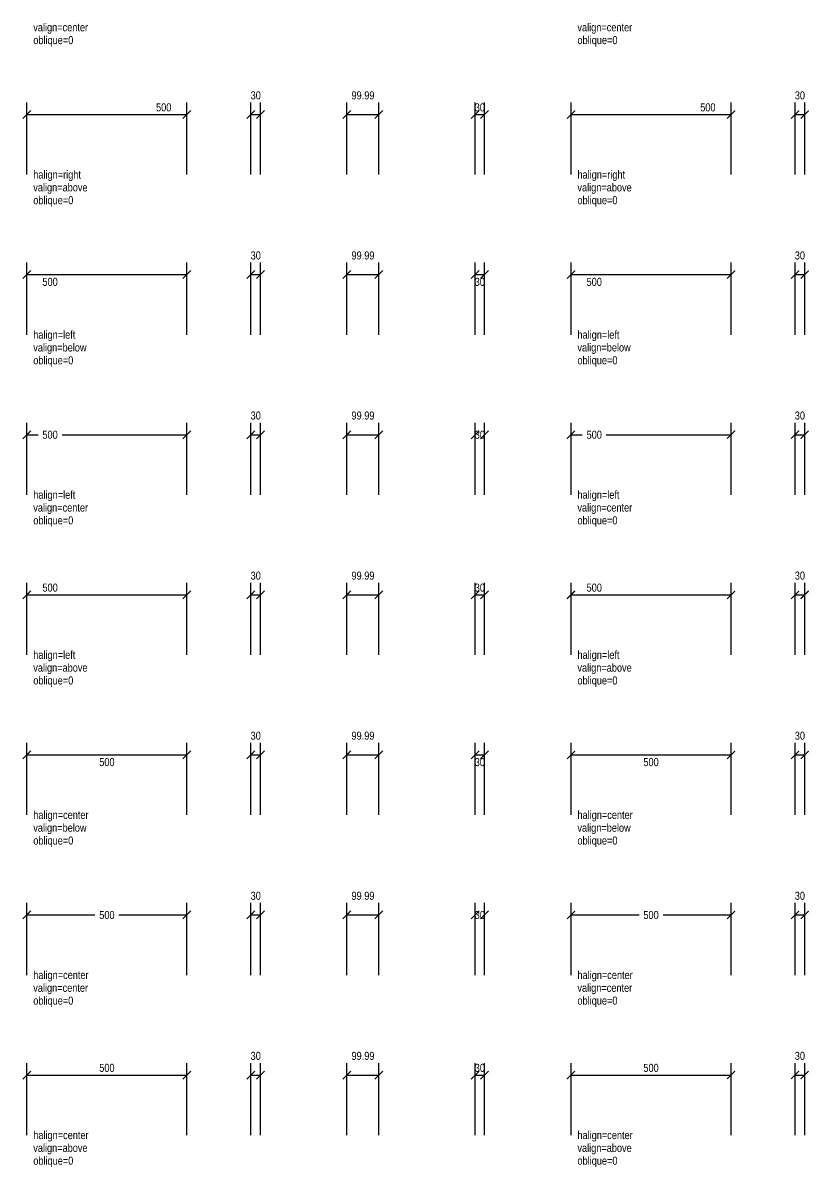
# Model space of a CAD drawing. Extents: x -0.4 to 49.5, y -0.9 to 73.6.
# Drawn here: x -0.12 to 24.44, y -0.88 to 34.86 of the extents above; entities that cross this region are included whole.
import ezdxf
from ezdxf.enums import TextEntityAlignment as Align

# ---------------------------------------------------------------- set-up
doc = ezdxf.new("R2010")
doc.units = 0
doc.styles.add('OpenSansCondensed-Light', font='OpenSansCondensed-Light.ttf')
doc.dimstyles.new('ARCHTICK', dxfattribs={"dimtxt": 0.25, "dimasz": 0.25, "dimexe": 0.375, "dimexo": 0.125, "dimgap": 0.1, "dimtad": 1, "dimlfac": 100, "dimzin": 12, "dimblk": 'ARCHTICK', "dimcen": 2.5, "dimazin": 3, "dimtfac": 0.5, "dimtmove": 0, "dimatfit": 3})
doc.dimstyles.new('TICK', dxfattribs={"dimtxt": 0.25, "dimasz": 0.25, "dimexe": 0.375, "dimexo": 0.125, "dimgap": 0.1, "dimtad": 1, "dimlfac": 100, "dimzin": 12, "dimtsz": 0.125, "dimcen": 2.5, "dimazin": 3, "dimtfac": 0.5, "dimtmove": 0, "dimatfit": 3})

# ---------------------------------------------------------------- blocks, each defined once
blk = doc.blocks.new('_OBLIQUE')
at = {"color": 0, "linetype": 'BYBLOCK'}
blk.add_line((-0.5, -0.5), (0.5, 0.5), dxfattribs=at)
blk = doc.blocks.new('*D1')
for p, q in [((0, 0.125), (0, 2.375)), ((5, 0.125), (5, 2.375)), ((0, 2), (5, 2))]:
    blk.add_line(p, q)
at = {"layer": 'Defpoints'}
for p in [(0, 2), (0, 0), (5, 0)]:
    blk.add_point(p, dxfattribs=at)
at = {"xscale": 0.25, "yscale": 0.25}
for p in [(0, 2), (5, 2)]:
    blk.add_blockref('_OBLIQUE', p, dxfattribs=at)
at = {"style": 'OpenSansCondensed-Light'}
blk.add_text('500', height=0.25, dxfattribs=at).set_placement((2.5, 2.225), align=Align.MIDDLE_CENTER)
blk = doc.blocks.new('*D2')
for p, q in [((7, 0.125), (7, 2.375)), ((7.3, 0.125), (7.3, 2.375)), ((7, 2), (7.3, 2))]:
    blk.add_line(p, q)
at = {"layer": 'Defpoints'}
for p in [(7, 2), (7, 0), (7.3, 0)]:
    blk.add_point(p, dxfattribs=at)
at = {"xscale": 0.25, "yscale": 0.25}
for p in [(7, 2), (7.3, 2)]:
    blk.add_blockref('_OBLIQUE', p, dxfattribs=at)
at = {"style": 'OpenSansCondensed-Light'}
blk.add_text('30', height=0.25, dxfattribs=at).set_placement((7.15, 2.6), align=Align.MIDDLE_CENTER)
blk = doc.blocks.new('*D3')
for p, q in [((10, 0.125), (10, 2.375)), ((10.9999, 0.125), (10.9999, 2.375)), ((10, 2), (10.9999, 2))]:
    blk.add_line(p, q)
at = {"layer": 'Defpoints'}
for p in [(10, 2), (10, 0), (10.9999, 0)]:
    blk.add_point(p, dxfattribs=at)
at = {"xscale": 0.25, "yscale": 0.25}
for p in [(10, 2), (10.9999, 2)]:
    blk.add_blockref('_OBLIQUE', p, dxfattribs=at)
at = {"style": 'OpenSansCondensed-Light'}
blk.add_text('99.99', height=0.25, dxfattribs=at).set_placement((10.49995, 2.6), align=Align.MIDDLE_CENTER)
blk = doc.blocks.new('*D4')
for p, q in [((14, 0.125), (14, 2.375)), ((14.3, 0.125), (14.3, 2.375)), ((14, 2), (14.3, 2))]:
    blk.add_line(p, q)
at = {"layer": 'Defpoints'}
for p in [(14, 2), (14, 0), (14.3, 0)]:
    blk.add_point(p, dxfattribs=at)
at = {"xscale": 0.25, "yscale": 0.25}
for p in [(14, 2), (14.3, 2)]:
    blk.add_blockref('_OBLIQUE', p, dxfattribs=at)
at = {"style": 'OpenSansCondensed-Light'}
blk.add_text('30', height=0.25, dxfattribs=at).set_placement((14.15, 2.225), align=Align.MIDDLE_CENTER)
blk = doc.blocks.new('*D5')
for p, q in [((0, 5.125), (0, 7.375)), ((5, 5.125), (5, 7.375)), ((0, 7), (2.125, 7)), ((2.875, 7), (5, 7))]:
    blk.add_line(p, q)
at = {"layer": 'Defpoints'}
for p in [(0, 7), (0, 5), (5, 5)]:
    blk.add_point(p, dxfattribs=at)
at = {"xscale": 0.25, "yscale": 0.25}
for p in [(0, 7), (5, 7)]:
    blk.add_blockref('_OBLIQUE', p, dxfattribs=at)
at = {"style": 'OpenSansCondensed-Light'}
blk.add_text('500', height=0.25, dxfattribs=at).set_placement((2.5, 7), align=Align.MIDDLE_CENTER)
blk = doc.blocks.new('*D6')
for p, q in [((7, 5.125), (7, 7.375)), ((7.3, 5.125), (7.3, 7.375)), ((7, 7), (7.3, 7))]:
    blk.add_line(p, q)
at = {"layer": 'Defpoints'}
for p in [(7, 7), (7, 5), (7.3, 5)]:
    blk.add_point(p, dxfattribs=at)
at = {"xscale": 0.25, "yscale": 0.25}
for p in [(7, 7), (7.3, 7)]:
    blk.add_blockref('_OBLIQUE', p, dxfattribs=at)
at = {"style": 'OpenSansCondensed-Light'}
blk.add_text('30', height=0.25, dxfattribs=at).set_placement((7.15, 7.6), align=Align.MIDDLE_CENTER)
blk = doc.blocks.new('*D7')
for p, q in [((10, 5.125), (10, 7.375)), ((10.9999, 5.125), (10.9999, 7.375)), ((10, 7), (10.9999, 7))]:
    blk.add_line(p, q)
at = {"layer": 'Defpoints'}
for p in [(10, 7), (10, 5), (10.9999, 5)]:
    blk.add_point(p, dxfattribs=at)
at = {"xscale": 0.25, "yscale": 0.25}
for p in [(10, 7), (10.9999, 7)]:
    blk.add_blockref('_OBLIQUE', p, dxfattribs=at)
at = {"style": 'OpenSansCondensed-Light'}
blk.add_text('99.99', height=0.25, dxfattribs=at).set_placement((10.49995, 7.6), align=Align.MIDDLE_CENTER)
blk = doc.blocks.new('*D8')
for p, q in [((14, 5.125), (14, 7.375)), ((14.3, 5.125), (14.3, 7.375))]:
    blk.add_line(p, q)
at = {"layer": 'Defpoints'}
for p in [(14, 7), (14, 5), (14.3, 5)]:
    blk.add_point(p, dxfattribs=at)
at = {"xscale": 0.25, "yscale": 0.25}
for p in [(14, 7), (14.3, 7)]:
    blk.add_blockref('_OBLIQUE', p, dxfattribs=at)
at = {"style": 'OpenSansCondensed-Light'}
blk.add_text('30', height=0.25, dxfattribs=at).set_placement((14.15, 7), align=Align.MIDDLE_CENTER)
blk = doc.blocks.new('*D9')
for p, q in [((0, 10.125), (0, 12.375)), ((5, 10.125), (5, 12.375)), ((0, 12), (5, 12))]:
    blk.add_line(p, q)
at = {"layer": 'Defpoints'}
for p in [(0, 12), (0, 10), (5, 10)]:
    blk.add_point(p, dxfattribs=at)
at = {"xscale": 0.25, "yscale": 0.25}
for p in [(0, 12), (5, 12)]:
    blk.add_blockref('_OBLIQUE', p, dxfattribs=at)
at = {"style": 'OpenSansCondensed-Light'}
blk.add_text('500', height=0.25, dxfattribs=at).set_placement((2.5, 11.775), align=Align.MIDDLE_CENTER)
blk = doc.blocks.new('*D10')
for p, q in [((7, 10.125), (7, 12.375)), ((7.3, 10.125), (7.3, 12.375)), ((7, 12), (7.3, 12))]:
    blk.add_line(p, q)
at = {"layer": 'Defpoints'}
for p in [(7, 12), (7, 10), (7.3, 10)]:
    blk.add_point(p, dxfattribs=at)
at = {"xscale": 0.25, "yscale": 0.25}
for p in [(7, 12), (7.3, 12)]:
    blk.add_blockref('_OBLIQUE', p, dxfattribs=at)
at = {"style": 'OpenSansCondensed-Light'}
blk.add_text('30', height=0.25, dxfattribs=at).set_placement((7.15, 12.6), align=Align.MIDDLE_CENTER)
blk = doc.blocks.new('*D11')
for p, q in [((10, 10.125), (10, 12.375)), ((10.9999, 10.125), (10.9999, 12.375)), ((10, 12), (10.9999, 12))]:
    blk.add_line(p, q)
at = {"layer": 'Defpoints'}
for p in [(10, 12), (10, 10), (10.9999, 10)]:
    blk.add_point(p, dxfattribs=at)
at = {"xscale": 0.25, "yscale": 0.25}
for p in [(10, 12), (10.9999, 12)]:
    blk.add_blockref('_OBLIQUE', p, dxfattribs=at)
at = {"style": 'OpenSansCondensed-Light'}
blk.add_text('99.99', height=0.25, dxfattribs=at).set_placement((10.49995, 12.6), align=Align.MIDDLE_CENTER)
blk = doc.blocks.new('*D12')
for p, q in [((14, 10.125), (14, 12.375)), ((14.3, 10.125), (14.3, 12.375)), ((14, 12), (14.3, 12))]:
    blk.add_line(p, q)
at = {"layer": 'Defpoints'}
for p in [(14, 12), (14, 10), (14.3, 10)]:
    blk.add_point(p, dxfattribs=at)
at = {"xscale": 0.25, "yscale": 0.25}
for p in [(14, 12), (14.3, 12)]:
    blk.add_blockref('_OBLIQUE', p, dxfattribs=at)
at = {"style": 'OpenSansCondensed-Light'}
blk.add_text('30', height=0.25, dxfattribs=at).set_placement((14.15, 11.775), align=Align.MIDDLE_CENTER)
blk = doc.blocks.new('*D13')
for p, q in [((0, 15.125), (0, 17.375)), ((5, 15.125), (5, 17.375)), ((0, 17), (5, 17))]:
    blk.add_line(p, q)
at = {"layer": 'Defpoints'}
for p in [(0, 17), (0, 15), (5, 15)]:
    blk.add_point(p, dxfattribs=at)
at = {"xscale": 0.25, "yscale": 0.25}
for p in [(0, 17), (5, 17)]:
    blk.add_blockref('_OBLIQUE', p, dxfattribs=at)
at = {"style": 'OpenSansCondensed-Light'}
blk.add_text('500', height=0.25, dxfattribs=at).set_placement((0.725, 17.225), align=Align.MIDDLE_CENTER)
blk = doc.blocks.new('*D14')
for p, q in [((7, 15.125), (7, 17.375)), ((7.3, 15.125), (7.3, 17.375)), ((7, 17), (7.3, 17))]:
    blk.add_line(p, q)
at = {"layer": 'Defpoints'}
for p in [(7, 17), (7, 15), (7.3, 15)]:
    blk.add_point(p, dxfattribs=at)
at = {"xscale": 0.25, "yscale": 0.25}
for p in [(7, 17), (7.3, 17)]:
    blk.add_blockref('_OBLIQUE', p, dxfattribs=at)
at = {"style": 'OpenSansCondensed-Light'}
blk.add_text('30', height=0.25, dxfattribs=at).set_placement((7.15, 17.6), align=Align.MIDDLE_CENTER)
blk = doc.blocks.new('*D15')
for p, q in [((10, 15.125), (10, 17.375)), ((10.9999, 15.125), (10.9999, 17.375)), ((10, 17), (10.9999, 17))]:
    blk.add_line(p, q)
at = {"layer": 'Defpoints'}
for p in [(10, 17), (10, 15), (10.9999, 15)]:
    blk.add_point(p, dxfattribs=at)
at = {"xscale": 0.25, "yscale": 0.25}
for p in [(10, 17), (10.9999, 17)]:
    blk.add_blockref('_OBLIQUE', p, dxfattribs=at)
at = {"style": 'OpenSansCondensed-Light'}
blk.add_text('99.99', height=0.25, dxfattribs=at).set_placement((10.49995, 17.6), align=Align.MIDDLE_CENTER)
blk = doc.blocks.new('*D16')
for p, q in [((14, 15.125), (14, 17.375)), ((14.3, 15.125), (14.3, 17.375)), ((14, 17), (14.3, 17))]:
    blk.add_line(p, q)
at = {"layer": 'Defpoints'}
for p in [(14, 17), (14, 15), (14.3, 15)]:
    blk.add_point(p, dxfattribs=at)
at = {"xscale": 0.25, "yscale": 0.25}
for p in [(14, 17), (14.3, 17)]:
    blk.add_blockref('_OBLIQUE', p, dxfattribs=at)
at = {"style": 'OpenSansCondensed-Light'}
blk.add_text('30', height=0.25, dxfattribs=at).set_placement((14.15, 17.225), align=Align.MIDDLE_CENTER)
blk = doc.blocks.new('*D17')
for p, q in [((0, 20.125), (0, 22.375)), ((5, 20.125), (5, 22.375)), ((0, 22), (0.35, 22)), ((1.1, 22), (5, 22))]:
    blk.add_line(p, q)
at = {"layer": 'Defpoints'}
for p in [(0, 22), (0, 20), (5, 20)]:
    blk.add_point(p, dxfattribs=at)
at = {"xscale": 0.25, "yscale": 0.25}
for p in [(0, 22), (5, 22)]:
    blk.add_blockref('_OBLIQUE', p, dxfattribs=at)
at = {"style": 'OpenSansCondensed-Light'}
blk.add_text('500', height=0.25, dxfattribs=at).set_placement((0.725, 22), align=Align.MIDDLE_CENTER)
blk = doc.blocks.new('*D18')
for p, q in [((7, 20.125), (7, 22.375)), ((7.3, 20.125), (7.3, 22.375)), ((7, 22), (7.3, 22))]:
    blk.add_line(p, q)
at = {"layer": 'Defpoints'}
for p in [(7, 22), (7, 20), (7.3, 20)]:
    blk.add_point(p, dxfattribs=at)
at = {"xscale": 0.25, "yscale": 0.25}
for p in [(7, 22), (7.3, 22)]:
    blk.add_blockref('_OBLIQUE', p, dxfattribs=at)
at = {"style": 'OpenSansCondensed-Light'}
blk.add_text('30', height=0.25, dxfattribs=at).set_placement((7.15, 22.6), align=Align.MIDDLE_CENTER)
blk = doc.blocks.new('*D19')
for p, q in [((10, 20.125), (10, 22.375)), ((10.9999, 20.125), (10.9999, 22.375)), ((10, 22), (10.9999, 22))]:
    blk.add_line(p, q)
at = {"layer": 'Defpoints'}
for p in [(10, 22), (10, 20), (10.9999, 20)]:
    blk.add_point(p, dxfattribs=at)
at = {"xscale": 0.25, "yscale": 0.25}
for p in [(10, 22), (10.9999, 22)]:
    blk.add_blockref('_OBLIQUE', p, dxfattribs=at)
at = {"style": 'OpenSansCondensed-Light'}
blk.add_text('99.99', height=0.25, dxfattribs=at).set_placement((10.49995, 22.6), align=Align.MIDDLE_CENTER)
blk = doc.blocks.new('*D20')
for p, q in [((14, 20.125), (14, 22.375)), ((14.3, 20.125), (14.3, 22.375))]:
    blk.add_line(p, q)
at = {"layer": 'Defpoints'}
for p in [(14, 22), (14, 20), (14.3, 20)]:
    blk.add_point(p, dxfattribs=at)
at = {"xscale": 0.25, "yscale": 0.25}
for p in [(14, 22), (14.3, 22)]:
    blk.add_blockref('_OBLIQUE', p, dxfattribs=at)
at = {"style": 'OpenSansCondensed-Light'}
blk.add_text('30', height=0.25, dxfattribs=at).set_placement((14.15, 22), align=Align.MIDDLE_CENTER)
blk = doc.blocks.new('*D21')
for p, q in [((0, 25.125), (0, 27.375)), ((5, 25.125), (5, 27.375)), ((0, 27), (5, 27))]:
    blk.add_line(p, q)
at = {"layer": 'Defpoints'}
for p in [(0, 27), (0, 25), (5, 25)]:
    blk.add_point(p, dxfattribs=at)
at = {"xscale": 0.25, "yscale": 0.25}
for p in [(0, 27), (5, 27)]:
    blk.add_blockref('_OBLIQUE', p, dxfattribs=at)
at = {"style": 'OpenSansCondensed-Light'}
blk.add_text('500', height=0.25, dxfattribs=at).set_placement((0.725, 26.775), align=Align.MIDDLE_CENTER)
blk = doc.blocks.new('*D22')
for p, q in [((7, 25.125), (7, 27.375)), ((7.3, 25.125), (7.3, 27.375)), ((7, 27), (7.3, 27))]:
    blk.add_line(p, q)
at = {"layer": 'Defpoints'}
for p in [(7, 27), (7, 25), (7.3, 25)]:
    blk.add_point(p, dxfattribs=at)
at = {"xscale": 0.25, "yscale": 0.25}
for p in [(7, 27), (7.3, 27)]:
    blk.add_blockref('_OBLIQUE', p, dxfattribs=at)
at = {"style": 'OpenSansCondensed-Light'}
blk.add_text('30', height=0.25, dxfattribs=at).set_placement((7.15, 27.6), align=Align.MIDDLE_CENTER)
blk = doc.blocks.new('*D23')
for p, q in [((10, 25.125), (10, 27.375)), ((10.9999, 25.125), (10.9999, 27.375)), ((10, 27), (10.9999, 27))]:
    blk.add_line(p, q)
at = {"layer": 'Defpoints'}
for p in [(10, 27), (10, 25), (10.9999, 25)]:
    blk.add_point(p, dxfattribs=at)
at = {"xscale": 0.25, "yscale": 0.25}
for p in [(10, 27), (10.9999, 27)]:
    blk.add_blockref('_OBLIQUE', p, dxfattribs=at)
at = {"style": 'OpenSansCondensed-Light'}
blk.add_text('99.99', height=0.25, dxfattribs=at).set_placement((10.49995, 27.6), align=Align.MIDDLE_CENTER)
blk = doc.blocks.new('*D24')
for p, q in [((14, 25.125), (14, 27.375)), ((14.3, 25.125), (14.3, 27.375)), ((14, 27), (14.3, 27))]:
    blk.add_line(p, q)
at = {"layer": 'Defpoints'}
for p in [(14, 27), (14, 25), (14.3, 25)]:
    blk.add_point(p, dxfattribs=at)
at = {"xscale": 0.25, "yscale": 0.25}
for p in [(14, 27), (14.3, 27)]:
    blk.add_blockref('_OBLIQUE', p, dxfattribs=at)
at = {"style": 'OpenSansCondensed-Light'}
blk.add_text('30', height=0.25, dxfattribs=at).set_placement((14.15, 26.775), align=Align.MIDDLE_CENTER)
blk = doc.blocks.new('*D25')
for p, q in [((0, 30.125), (0, 32.375)), ((5, 30.125), (5, 32.375)), ((0, 32), (5, 32))]:
    blk.add_line(p, q)
at = {"layer": 'Defpoints'}
for p in [(0, 32), (0, 30), (5, 30)]:
    blk.add_point(p, dxfattribs=at)
at = {"xscale": 0.25, "yscale": 0.25}
for p in [(0, 32), (5, 32)]:
    blk.add_blockref('_OBLIQUE', p, dxfattribs=at)
at = {"style": 'OpenSansCondensed-Light'}
blk.add_text('500', height=0.25, dxfattribs=at).set_placement((4.275, 32.225), align=Align.MIDDLE_CENTER)
blk = doc.blocks.new('*D26')
for p, q in [((7, 30.125), (7, 32.375)), ((7.3, 30.125), (7.3, 32.375)), ((7, 32), (7.3, 32))]:
    blk.add_line(p, q)
at = {"layer": 'Defpoints'}
for p in [(7, 32), (7, 30), (7.3, 30)]:
    blk.add_point(p, dxfattribs=at)
at = {"xscale": 0.25, "yscale": 0.25}
for p in [(7, 32), (7.3, 32)]:
    blk.add_blockref('_OBLIQUE', p, dxfattribs=at)
at = {"style": 'OpenSansCondensed-Light'}
blk.add_text('30', height=0.25, dxfattribs=at).set_placement((7.15, 32.6), align=Align.MIDDLE_CENTER)
blk = doc.blocks.new('*D27')
for p, q in [((10, 30.125), (10, 32.375)), ((10.9999, 30.125), (10.9999, 32.375)), ((10, 32), (10.9999, 32))]:
    blk.add_line(p, q)
at = {"layer": 'Defpoints'}
for p in [(10, 32), (10, 30), (10.9999, 30)]:
    blk.add_point(p, dxfattribs=at)
at = {"xscale": 0.25, "yscale": 0.25}
for p in [(10, 32), (10.9999, 32)]:
    blk.add_blockref('_OBLIQUE', p, dxfattribs=at)
at = {"style": 'OpenSansCondensed-Light'}
blk.add_text('99.99', height=0.25, dxfattribs=at).set_placement((10.49995, 32.6), align=Align.MIDDLE_CENTER)
blk = doc.blocks.new('*D28')
for p, q in [((14, 30.125), (14, 32.375)), ((14.3, 30.125), (14.3, 32.375)), ((14, 32), (14.3, 32))]:
    blk.add_line(p, q)
at = {"layer": 'Defpoints'}
for p in [(14, 32), (14, 30), (14.3, 30)]:
    blk.add_point(p, dxfattribs=at)
at = {"xscale": 0.25, "yscale": 0.25}
for p in [(14, 32), (14.3, 32)]:
    blk.add_blockref('_OBLIQUE', p, dxfattribs=at)
at = {"style": 'OpenSansCondensed-Light'}
blk.add_text('30', height=0.25, dxfattribs=at).set_placement((14.15, 32.225), align=Align.MIDDLE_CENTER)
blk = doc.blocks.new('_ARCHTICK')
at = {"color": 0, "linetype": 'BYBLOCK', "const_width": 0.15}
blk.add_lwpolyline([(-0.5, -0.5), (0.5, 0.5)], dxfattribs=at)
blk = doc.blocks.new('*D61')
for p, q in [((17, 0.125), (17, 2.375)), ((22, 0.125), (22, 2.375)), ((17, 2), (22, 2))]:
    blk.add_line(p, q)
at = {"layer": 'Defpoints'}
for p in [(17, 2), (17, 0), (22, 0)]:
    blk.add_point(p, dxfattribs=at)
at = {"xscale": 0.25, "yscale": 0.25, "rotation": 180}
blk.add_blockref('_ARCHTICK', (17, 2), dxfattribs=at)
at = {"xscale": 0.25, "yscale": 0.25}
blk.add_blockref('_ARCHTICK', (22, 2), dxfattribs=at)
at = {"style": 'OpenSansCondensed-Light'}
blk.add_text('500', height=0.25, dxfattribs=at).set_placement((19.5, 2.225), align=Align.MIDDLE_CENTER)
blk = doc.blocks.new('*D62')
for p, q in [((24, 0.125), (24, 2.375)), ((24.3, 0.125), (24.3, 2.375)), ((24, 2), (24.3, 2))]:
    blk.add_line(p, q)
at = {"layer": 'Defpoints'}
for p in [(24, 2), (24, 0), (24.3, 0)]:
    blk.add_point(p, dxfattribs=at)
at = {"xscale": 0.25, "yscale": 0.25}
blk.add_blockref('_ARCHTICK', (24, 2), dxfattribs=at)
at = {"xscale": 0.25, "yscale": 0.25, "rotation": 180}
blk.add_blockref('_ARCHTICK', (24.3, 2), dxfattribs=at)
at = {"style": 'OpenSansCondensed-Light'}
blk.add_text('30', height=0.25, dxfattribs=at).set_placement((24.15, 2.6), align=Align.MIDDLE_CENTER)
blk = doc.blocks.new('*D65')
for p, q in [((17, 5.125), (17, 7.375)), ((22, 5.125), (22, 7.375)), ((17, 7), (19.125, 7)), ((19.875, 7), (22, 7))]:
    blk.add_line(p, q)
at = {"layer": 'Defpoints'}
for p in [(17, 7), (17, 5), (22, 5)]:
    blk.add_point(p, dxfattribs=at)
at = {"xscale": 0.25, "yscale": 0.25, "rotation": 180}
blk.add_blockref('_ARCHTICK', (17, 7), dxfattribs=at)
at = {"xscale": 0.25, "yscale": 0.25}
blk.add_blockref('_ARCHTICK', (22, 7), dxfattribs=at)
at = {"style": 'OpenSansCondensed-Light'}
blk.add_text('500', height=0.25, dxfattribs=at).set_placement((19.5, 7), align=Align.MIDDLE_CENTER)
blk = doc.blocks.new('*D66')
for p, q in [((24, 5.125), (24, 7.375)), ((24.3, 5.125), (24.3, 7.375)), ((24, 7), (24.3, 7))]:
    blk.add_line(p, q)
at = {"layer": 'Defpoints'}
for p in [(24, 7), (24, 5), (24.3, 5)]:
    blk.add_point(p, dxfattribs=at)
at = {"xscale": 0.25, "yscale": 0.25}
blk.add_blockref('_ARCHTICK', (24, 7), dxfattribs=at)
at = {"xscale": 0.25, "yscale": 0.25, "rotation": 180}
blk.add_blockref('_ARCHTICK', (24.3, 7), dxfattribs=at)
at = {"style": 'OpenSansCondensed-Light'}
blk.add_text('30', height=0.25, dxfattribs=at).set_placement((24.15, 7.6), align=Align.MIDDLE_CENTER)
blk = doc.blocks.new('*D69')
for p, q in [((17, 10.125), (17, 12.375)), ((22, 10.125), (22, 12.375)), ((17, 12), (22, 12))]:
    blk.add_line(p, q)
at = {"layer": 'Defpoints'}
for p in [(17, 12), (17, 10), (22, 10)]:
    blk.add_point(p, dxfattribs=at)
at = {"xscale": 0.25, "yscale": 0.25, "rotation": 180}
blk.add_blockref('_ARCHTICK', (17, 12), dxfattribs=at)
at = {"xscale": 0.25, "yscale": 0.25}
blk.add_blockref('_ARCHTICK', (22, 12), dxfattribs=at)
at = {"style": 'OpenSansCondensed-Light'}
blk.add_text('500', height=0.25, dxfattribs=at).set_placement((19.5, 11.775), align=Align.MIDDLE_CENTER)
blk = doc.blocks.new('*D70')
for p, q in [((24, 10.125), (24, 12.375)), ((24.3, 10.125), (24.3, 12.375)), ((24, 12), (24.3, 12))]:
    blk.add_line(p, q)
at = {"layer": 'Defpoints'}
for p in [(24, 12), (24, 10), (24.3, 10)]:
    blk.add_point(p, dxfattribs=at)
at = {"xscale": 0.25, "yscale": 0.25}
blk.add_blockref('_ARCHTICK', (24, 12), dxfattribs=at)
at = {"xscale": 0.25, "yscale": 0.25, "rotation": 180}
blk.add_blockref('_ARCHTICK', (24.3, 12), dxfattribs=at)
at = {"style": 'OpenSansCondensed-Light'}
blk.add_text('30', height=0.25, dxfattribs=at).set_placement((24.15, 12.6), align=Align.MIDDLE_CENTER)
blk = doc.blocks.new('*D73')
for p, q in [((17, 15.125), (17, 17.375)), ((22, 15.125), (22, 17.375)), ((17, 17), (22, 17))]:
    blk.add_line(p, q)
at = {"layer": 'Defpoints'}
for p in [(17, 17), (17, 15), (22, 15)]:
    blk.add_point(p, dxfattribs=at)
at = {"xscale": 0.25, "yscale": 0.25, "rotation": 180}
blk.add_blockref('_ARCHTICK', (17, 17), dxfattribs=at)
at = {"xscale": 0.25, "yscale": 0.25}
blk.add_blockref('_ARCHTICK', (22, 17), dxfattribs=at)
at = {"style": 'OpenSansCondensed-Light'}
blk.add_text('500', height=0.25, dxfattribs=at).set_placement((17.725, 17.225), align=Align.MIDDLE_CENTER)
blk = doc.blocks.new('*D74')
for p, q in [((24, 15.125), (24, 17.375)), ((24.3, 15.125), (24.3, 17.375)), ((24, 17), (24.3, 17))]:
    blk.add_line(p, q)
at = {"layer": 'Defpoints'}
for p in [(24, 17), (24, 15), (24.3, 15)]:
    blk.add_point(p, dxfattribs=at)
at = {"xscale": 0.25, "yscale": 0.25}
blk.add_blockref('_ARCHTICK', (24, 17), dxfattribs=at)
at = {"xscale": 0.25, "yscale": 0.25, "rotation": 180}
blk.add_blockref('_ARCHTICK', (24.3, 17), dxfattribs=at)
at = {"style": 'OpenSansCondensed-Light'}
blk.add_text('30', height=0.25, dxfattribs=at).set_placement((24.15, 17.6), align=Align.MIDDLE_CENTER)
blk = doc.blocks.new('*D77')
for p, q in [((17, 20.125), (17, 22.375)), ((22, 20.125), (22, 22.375)), ((17, 22), (17.35, 22)), ((18.1, 22), (22, 22))]:
    blk.add_line(p, q)
at = {"layer": 'Defpoints'}
for p in [(17, 22), (17, 20), (22, 20)]:
    blk.add_point(p, dxfattribs=at)
at = {"xscale": 0.25, "yscale": 0.25, "rotation": 180}
blk.add_blockref('_ARCHTICK', (17, 22), dxfattribs=at)
at = {"xscale": 0.25, "yscale": 0.25}
blk.add_blockref('_ARCHTICK', (22, 22), dxfattribs=at)
at = {"style": 'OpenSansCondensed-Light'}
blk.add_text('500', height=0.25, dxfattribs=at).set_placement((17.725, 22), align=Align.MIDDLE_CENTER)
blk = doc.blocks.new('*D78')
for p, q in [((24, 20.125), (24, 22.375)), ((24.3, 20.125), (24.3, 22.375)), ((24, 22), (24.3, 22))]:
    blk.add_line(p, q)
at = {"layer": 'Defpoints'}
for p in [(24, 22), (24, 20), (24.3, 20)]:
    blk.add_point(p, dxfattribs=at)
at = {"xscale": 0.25, "yscale": 0.25}
blk.add_blockref('_ARCHTICK', (24, 22), dxfattribs=at)
at = {"xscale": 0.25, "yscale": 0.25, "rotation": 180}
blk.add_blockref('_ARCHTICK', (24.3, 22), dxfattribs=at)
at = {"style": 'OpenSansCondensed-Light'}
blk.add_text('30', height=0.25, dxfattribs=at).set_placement((24.15, 22.6), align=Align.MIDDLE_CENTER)
blk = doc.blocks.new('*D81')
for p, q in [((17, 25.125), (17, 27.375)), ((22, 25.125), (22, 27.375)), ((17, 27), (22, 27))]:
    blk.add_line(p, q)
at = {"layer": 'Defpoints'}
for p in [(17, 27), (17, 25), (22, 25)]:
    blk.add_point(p, dxfattribs=at)
at = {"xscale": 0.25, "yscale": 0.25, "rotation": 180}
blk.add_blockref('_ARCHTICK', (17, 27), dxfattribs=at)
at = {"xscale": 0.25, "yscale": 0.25}
blk.add_blockref('_ARCHTICK', (22, 27), dxfattribs=at)
at = {"style": 'OpenSansCondensed-Light'}
blk.add_text('500', height=0.25, dxfattribs=at).set_placement((17.725, 26.775), align=Align.MIDDLE_CENTER)
blk = doc.blocks.new('*D82')
for p, q in [((24, 25.125), (24, 27.375)), ((24.3, 25.125), (24.3, 27.375)), ((24, 27), (24.3, 27))]:
    blk.add_line(p, q)
at = {"layer": 'Defpoints'}
for p in [(24, 27), (24, 25), (24.3, 25)]:
    blk.add_point(p, dxfattribs=at)
at = {"xscale": 0.25, "yscale": 0.25}
blk.add_blockref('_ARCHTICK', (24, 27), dxfattribs=at)
at = {"xscale": 0.25, "yscale": 0.25, "rotation": 180}
blk.add_blockref('_ARCHTICK', (24.3, 27), dxfattribs=at)
at = {"style": 'OpenSansCondensed-Light'}
blk.add_text('30', height=0.25, dxfattribs=at).set_placement((24.15, 27.6), align=Align.MIDDLE_CENTER)
blk = doc.blocks.new('*D85')
for p, q in [((17, 30.125), (17, 32.375)), ((22, 30.125), (22, 32.375)), ((17, 32), (22, 32))]:
    blk.add_line(p, q)
at = {"layer": 'Defpoints'}
for p in [(17, 32), (17, 30), (22, 30)]:
    blk.add_point(p, dxfattribs=at)
at = {"xscale": 0.25, "yscale": 0.25, "rotation": 180}
blk.add_blockref('_ARCHTICK', (17, 32), dxfattribs=at)
at = {"xscale": 0.25, "yscale": 0.25}
blk.add_blockref('_ARCHTICK', (22, 32), dxfattribs=at)
at = {"style": 'OpenSansCondensed-Light'}
blk.add_text('500', height=0.25, dxfattribs=at).set_placement((21.275, 32.225), align=Align.MIDDLE_CENTER)
blk = doc.blocks.new('*D86')
for p, q in [((24, 30.125), (24, 32.375)), ((24.3, 30.125), (24.3, 32.375)), ((24, 32), (24.3, 32))]:
    blk.add_line(p, q)
at = {"layer": 'Defpoints'}
for p in [(24, 32), (24, 30), (24.3, 30)]:
    blk.add_point(p, dxfattribs=at)
at = {"xscale": 0.25, "yscale": 0.25}
blk.add_blockref('_ARCHTICK', (24, 32), dxfattribs=at)
at = {"xscale": 0.25, "yscale": 0.25, "rotation": 180}
blk.add_blockref('_ARCHTICK', (24.3, 32), dxfattribs=at)
at = {"style": 'OpenSansCondensed-Light'}
blk.add_text('30', height=0.25, dxfattribs=at).set_placement((24.15, 32.6), align=Align.MIDDLE_CENTER)

msp = doc.modelspace()

# ---------------------------------------------------------------- texts
at = {"style": 'OpenSansCondensed-Light'}
for s, p in [('valign=center', (0.2, 34.6)), ('valign=center', (17.2, 34.6)), ('oblique=0', (0.2, 34.2)), ('oblique=0', (17.2, 34.2)), ('halign=right', (0.2, 30)), ('halign=right', (17.2, 30)), ('valign=above', (0.2, 29.6)), ('valign=above', (17.2, 29.6)), ('oblique=0', (0.2, 29.2)), ('oblique=0', (17.2, 29.2)), ('halign=left', (0.2, 25)), ('halign=left', (17.2, 25)), ('valign=below', (0.2, 24.6)), ('valign=below', (17.2, 24.6)), ('oblique=0', (0.2, 24.2)), ('oblique=0', (17.2, 24.2)), ('halign=left', (0.2, 20)), ('halign=left', (17.2, 20)), ('valign=center', (0.2, 19.6)), ('valign=center', (17.2, 19.6)), ('oblique=0', (0.2, 19.2)), ('oblique=0', (17.2, 19.2)), ('halign=left', (0.2, 15)), ('halign=left', (17.2, 15)), ('valign=above', (0.2, 14.6)), ('valign=above', (17.2, 14.6)), ('oblique=0', (0.2, 14.2)), ('oblique=0', (17.2, 14.2)), ('halign=center', (0.2, 10)), ('halign=center', (17.2, 10)), ('valign=below', (0.2, 9.6)), ('valign=below', (17.2, 9.6)), ('oblique=0', (0.2, 9.2)), ('oblique=0', (17.2, 9.2)), ('halign=center', (0.2, 5)), ('halign=center', (17.2, 5)), ('valign=center', (0.2, 4.6)), ('valign=center', (17.2, 4.6)), ('oblique=0', (0.2, 4.2)), ('oblique=0', (17.2, 4.2)), ('halign=center', (0.2, 0)), ('halign=center', (17.2, 0)), ('valign=above', (0.2, -0.4)), ('valign=above', (17.2, -0.4)), ('oblique=0', (0.2, -0.8)), ('oblique=0', (17.2, -0.8))]:
    msp.add_text(s, height=0.25, dxfattribs=at).set_placement(p)

# ---------------------------------------------------------------- dimensions: what is measured, and where the dimension line sits
for base, p1, p2, dimstyle, override, picture, middle in [((7, 32), (7, 30), (7.3, 30), 'TICK', {"dimtad": 1}, '*D26', (7.15, 32.6)), ((10, 32), (10, 30), (10.9999, 30), 'TICK', {"dimtad": 1}, '*D27', (10.49995, 32.6)), ((24, 32), (24, 30), (24.3, 30), 'ARCHTICK', {"dimtad": 1}, '*D86', (24.15, 32.6)), ((0, 32), (0, 30), (5, 30), 'TICK', {"dimtad": 1}, '*D25', (4.275, 32.225)), ((14, 32), (14, 30), (14.3, 30), 'TICK', {"dimtad": 1, "dimtix": 1}, '*D28', (14.15, 32.225)), ((17, 32), (17, 30), (22, 30), 'ARCHTICK', {"dimtad": 1}, '*D85', (21.275, 32.225)), ((7, 27), (7, 25), (7.3, 25), 'TICK', {"dimtad": 4}, '*D22', (7.15, 27.6)), ((10, 27), (10, 25), (10.9999, 25), 'TICK', {"dimtad": 4}, '*D23', (10.49995, 27.6)), ((24, 27), (24, 25), (24.3, 25), 'ARCHTICK', {"dimtad": 4}, '*D82', (24.15, 27.6)), ((0, 27), (0, 25), (5, 25), 'TICK', {"dimtad": 4}, '*D21', (0.725, 26.775)), ((14, 27), (14, 25), (14.3, 25), 'TICK', {"dimtad": 4, "dimtix": 1}, '*D24', (14.15, 26.775)), ((17, 27), (17, 25), (22, 25), 'ARCHTICK', {"dimtad": 4}, '*D81', (17.725, 26.775)), ((7, 22), (7, 20), (7.3, 20), 'TICK', {"dimtad": 0}, '*D18', (7.15, 22.6)), ((10, 22), (10, 20), (10.9999, 20), 'TICK', {"dimtad": 0}, '*D19', (10.49995, 22.6)), ((24, 22), (24, 20), (24.3, 20), 'ARCHTICK', {"dimtad": 0}, '*D78', (24.15, 22.6)), ((0, 22), (0, 20), (5, 20), 'TICK', {"dimtad": 0}, '*D17', (0.725, 22)), ((14, 22), (14, 20), (14.3, 20), 'TICK', {"dimtad": 0, "dimtix": 1}, '*D20', (14.15, 22)), ((17, 22), (17, 20), (22, 20), 'ARCHTICK', {"dimtad": 0}, '*D77', (17.725, 22)), ((7, 17), (7, 15), (7.3, 15), 'TICK', {"dimtad": 1}, '*D14', (7.15, 17.6)), ((10, 17), (10, 15), (10.9999, 15), 'TICK', {"dimtad": 1}, '*D15', (10.49995, 17.6)), ((24, 17), (24, 15), (24.3, 15), 'ARCHTICK', {"dimtad": 1}, '*D74', (24.15, 17.6)), ((0, 17), (0, 15), (5, 15), 'TICK', {"dimtad": 1}, '*D13', (0.725, 17.225)), ((14, 17), (14, 15), (14.3, 15), 'TICK', {"dimtad": 1, "dimtix": 1}, '*D16', (14.15, 17.225)), ((17, 17), (17, 15), (22, 15), 'ARCHTICK', {"dimtad": 1}, '*D73', (17.725, 17.225)), ((7, 12), (7, 10), (7.3, 10), 'TICK', {"dimtad": 4}, '*D10', (7.15, 12.6)), ((10, 12), (10, 10), (10.9999, 10), 'TICK', {"dimtad": 4}, '*D11', (10.49995, 12.6)), ((24, 12), (24, 10), (24.3, 10), 'ARCHTICK', {"dimtad": 4}, '*D70', (24.15, 12.6)), ((0, 12), (0, 10), (5, 10), 'TICK', {"dimtad": 4}, '*D9', (2.5, 11.775)), ((14, 12), (14, 10), (14.3, 10), 'TICK', {"dimtad": 4, "dimtix": 1}, '*D12', (14.15, 11.775)), ((17, 12), (17, 10), (22, 10), 'ARCHTICK', {"dimtad": 4}, '*D69', (19.5, 11.775)), ((7, 7), (7, 5), (7.3, 5), 'TICK', {"dimtad": 0}, '*D6', (7.15, 7.6)), ((10, 7), (10, 5), (10.9999, 5), 'TICK', {"dimtad": 0}, '*D7', (10.49995, 7.6)), ((24, 7), (24, 5), (24.3, 5), 'ARCHTICK', {"dimtad": 0}, '*D66', (24.15, 7.6)), ((0, 7), (0, 5), (5, 5), 'TICK', {"dimtad": 0}, '*D5', (2.5, 7)), ((14, 7), (14, 5), (14.3, 5), 'TICK', {"dimtad": 0, "dimtix": 1}, '*D8', (14.15, 7)), ((17, 7), (17, 5), (22, 5), 'ARCHTICK', {"dimtad": 0}, '*D65', (19.5, 7)), ((7, 2), (7, 0), (7.3, 0), 'TICK', {"dimtad": 1}, '*D2', (7.15, 2.6)), ((10, 2), (10, 0), (10.9999, 0), 'TICK', {"dimtad": 1}, '*D3', (10.49995, 2.6)), ((24, 2), (24, 0), (24.3, 0), 'ARCHTICK', {"dimtad": 1}, '*D62', (24.15, 2.6)), ((0, 2), (0, 0), (5, 0), 'TICK', {"dimtad": 1}, '*D1', (2.5, 2.225)), ((14, 2), (14, 0), (14.3, 0), 'TICK', {"dimtad": 1, "dimtix": 1}, '*D4', (14.15, 2.225)), ((17, 2), (17, 0), (22, 0), 'ARCHTICK', {"dimtad": 1}, '*D61', (19.5, 2.225))]:
    dim = msp.add_linear_dim(base=base, p1=p1, p2=p2, dimstyle=dimstyle, override=override)
    dim.commit()
    dim.dimension.update_dxf_attribs({"geometry": picture, "text_midpoint": middle})

doc.saveas('drawing.dxf')
